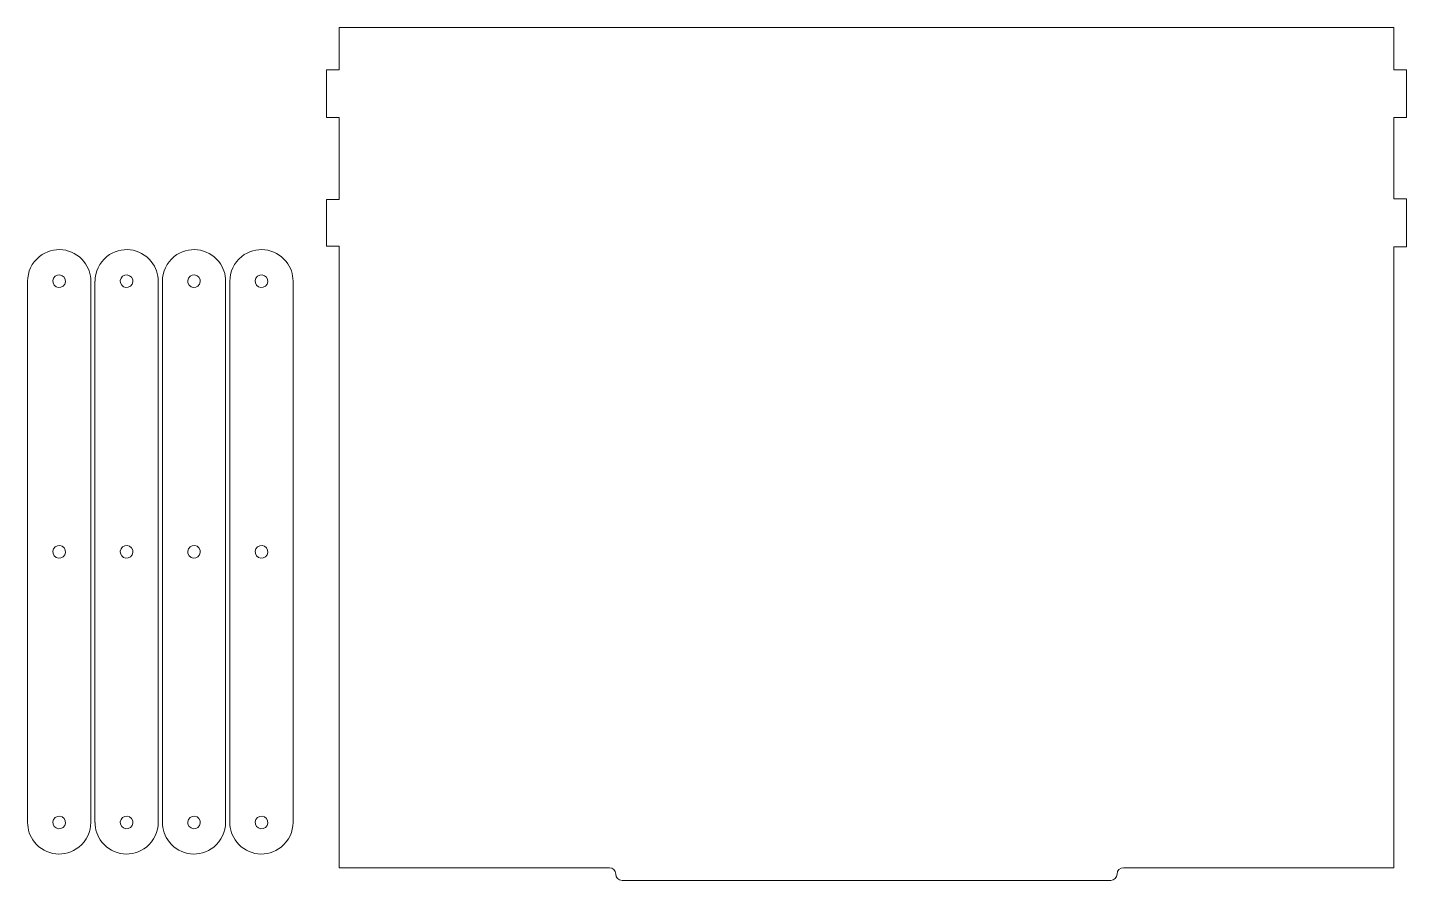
# Model space of a CAD drawing. Header units: centimetres. Extents: x -49.2 to 49.2, y -49.4 to 49.4.
# Drawn here: x 10.02 to 42.75, y -10.42 to 9.82 of the extents above; entities that cross this region are included whole.
import ezdxf

# ---------------------------------------------------------------- set-up
doc = ezdxf.new("R2010")
doc.units = ezdxf.units.CM
doc.header["$MEASUREMENT"] = 0
doc.layers.add('layer 1', color=7, linetype='Continuous')

msp = doc.modelspace()

# ---------------------------------------------------------------- linework, layer by layer
at = {"layer": 'layer 1', "color": 250, "lineweight": 18}
for points, knots in [([(17.41593, 8.93965), (17.41593, 8.93965), (17.41593, 8.82271), (17.41593, 8.82271), (17.41593, 8.82271), (17.41593, 8.82271), (17.11593, 8.82271), (17.11593, 8.82271), (17.11593, 8.82271), (17.11593, 8.82271), (17.11593, 7.6866), (17.11593, 7.6866), (17.11593, 7.6866), (17.11593, 7.6866), (17.41593, 7.6866), (17.41593, 7.6866), (17.41593, 7.6866), (17.41593, 7.6866), (17.41593, 5.74132), (17.41593, 5.74132), (17.41593, 5.74132), (17.41593, 5.74132), (17.11593, 5.74132), (17.11593, 5.74132), (17.11593, 5.74132), (17.11593, 5.74132), (17.11593, 4.63521), (17.11593, 4.63521), (17.11593, 4.63521), (17.11593, 4.63521), (17.41593, 4.63521), (17.41593, 4.63521), (17.41593, 4.63521), (17.41593, 4.63521), (17.41593, -10.11729), (17.41593, -10.11729), (17.41593, -10.11729), (17.41593, -10.11729), (23.83093, -10.11729), (23.83093, -10.11729), (23.83093, -10.11729), (23.91354, -10.11729), (23.98093, -10.18467), (23.98093, -10.26729), (23.98093, -10.26729), (23.98093, -10.26729), (23.98093, -10.26729), (23.98093, -10.26729), (23.98093, -10.26729), (23.98093, -10.34991), (24.04832, -10.41729), (24.13093, -10.41729), (24.13093, -10.41729), (24.13093, -10.41729), (35.73093, -10.41729), (35.73093, -10.41729), (35.73093, -10.41729), (35.81354, -10.41729), (35.88093, -10.34991), (35.88093, -10.26729), (35.88093, -10.26729), (35.88093, -10.26729), (35.88093, -10.26729), (35.88093, -10.26729), (35.88093, -10.26729), (35.88093, -10.18467), (35.94832, -10.11729), (36.03093, -10.11729), (36.03093, -10.11729), (36.03093, -10.11729), (42.44593, -10.11729), (42.44593, -10.11729), (42.44593, -10.11729), (42.44593, -10.11729), (42.44593, 4.62021), (42.44593, 4.62021), (42.44593, 4.62021), (42.44593, 4.62021), (42.74593, 4.62021), (42.74593, 4.62021), (42.74593, 4.62021), (42.74593, 4.62021), (42.74593, 5.75632), (42.74593, 5.75632), (42.74593, 5.75632), (42.74593, 5.75632), (42.44593, 5.75632), (42.44593, 5.75632), (42.44593, 5.75632), (42.44593, 5.75632), (42.44593, 7.6866), (42.44593, 7.6866), (42.44593, 7.6866), (42.44593, 7.6866), (42.74593, 7.6866), (42.74593, 7.6866), (42.74593, 7.6866), (42.74593, 7.6866), (42.74593, 8.82271), (42.74593, 8.82271), (42.74593, 8.82271), (42.74593, 8.82271), (42.44593, 8.82271), (42.44593, 8.82271), (42.44593, 8.82271), (42.44593, 8.82271), (42.44593, 9.82271), (42.44593, 9.82271), (42.44593, 9.82271), (42.44593, 9.82271), (17.41593, 9.82271), (17.41593, 9.82271), (17.41593, 9.82271), (17.41593, 9.82271), (17.41593, 8.93965), (17.41593, 8.93965)], [0, 0, 0, 0, 0.03333333, 0.03333333, 0.03333333, 0.03333333, 0.06666667, 0.06666667, 0.06666667, 0.06666667, 0.1, 0.1, 0.1, 0.1, 0.13333333, 0.13333333, 0.13333333, 0.13333333, 0.16666667, 0.16666667, 0.16666667, 0.16666667, 0.2, 0.2, 0.2, 0.2, 0.23333333, 0.23333333, 0.23333333, 0.23333333, 0.26666667, 0.26666667, 0.26666667, 0.26666667, 0.3, 0.3, 0.3, 0.3, 0.33333333, 0.33333333, 0.33333333, 0.33333333, 0.36666667, 0.36666667, 0.36666667, 0.36666667, 0.4, 0.4, 0.4, 0.4, 0.43333333, 0.43333333, 0.43333333, 0.43333333, 0.46666667, 0.46666667, 0.46666667, 0.46666667, 0.5, 0.5, 0.5, 0.5, 0.53333333, 0.53333333, 0.53333333, 0.53333333, 0.56666667, 0.56666667, 0.56666667, 0.56666667, 0.6, 0.6, 0.6, 0.6, 0.63333333, 0.63333333, 0.63333333, 0.63333333, 0.66666667, 0.66666667, 0.66666667, 0.66666667, 0.7, 0.7, 0.7, 0.7, 0.73333333, 0.73333333, 0.73333333, 0.73333333, 0.76666667, 0.76666667, 0.76666667, 0.76666667, 0.8, 0.8, 0.8, 0.8, 0.83333333, 0.83333333, 0.83333333, 0.83333333, 0.86666667, 0.86666667, 0.86666667, 0.86666667, 0.9, 0.9, 0.9, 0.9, 0.93333333, 0.93333333, 0.93333333, 0.93333333, 1, 1, 1, 1]), ([(11.52399, -9.04088), (11.52386, -9.26072), (11.42757, -9.47851), (11.24254, -9.62653), (11.24254, -9.62653), (10.9191, -9.88528), (10.44716, -9.83283), (10.18842, -9.50939), (10.18842, -9.50939), (10.07768, -9.37097), (10.02399, -9.20534), (10.0241, -9.04088), (10.0241, -9.04088), (10.0241, -9.04088), (10.02402, -9.04088), (10.02402, -9.04088), (10.02402, -9.04088), (10.02402, -9.04088), (10.02402, 3.80293), (10.02402, 3.80293), (10.02402, 3.80293), (10.02402, 3.80293), (10.02412, 3.80293), (10.02412, 3.80293), (10.02412, 3.80293), (10.02426, 4.02275), (10.12055, 4.24052), (10.30557, 4.38853), (10.30557, 4.38853), (10.62902, 4.64728), (11.10097, 4.59483), (11.35972, 4.27143), (11.35972, 4.27143), (11.47043, 4.133), (11.52412, 3.96739), (11.52402, 3.80293), (11.52402, 3.80293), (11.52402, 3.80293), (11.52402, -9.04088), (11.52402, -9.04088), (11.52402, -9.04088), (11.52402, -9.04088), (11.52399, -9.04088), (11.52399, -9.04088)], [0, 0, 0, 0, 0.08333333, 0.08333333, 0.08333333, 0.08333333, 0.16666667, 0.16666667, 0.16666667, 0.16666667, 0.25, 0.25, 0.25, 0.25, 0.33333333, 0.33333333, 0.33333333, 0.33333333, 0.41666667, 0.41666667, 0.41666667, 0.41666667, 0.5, 0.5, 0.5, 0.5, 0.58333333, 0.58333333, 0.58333333, 0.58333333, 0.66666667, 0.66666667, 0.66666667, 0.66666667, 0.75, 0.75, 0.75, 0.75, 0.83333333, 0.83333333, 0.83333333, 0.83333333, 1, 1, 1, 1]), ([(13.12399, -9.04088), (13.12386, -9.26072), (13.02757, -9.47851), (12.84254, -9.62653), (12.84254, -9.62653), (12.5191, -9.88528), (12.04716, -9.83283), (11.78842, -9.50939), (11.78842, -9.50939), (11.67768, -9.37097), (11.62399, -9.20534), (11.6241, -9.04088), (11.6241, -9.04088), (11.6241, -9.04088), (11.62402, -9.04088), (11.62402, -9.04088), (11.62402, -9.04088), (11.62402, -9.04088), (11.62402, 3.80293), (11.62402, 3.80293), (11.62402, 3.80293), (11.62402, 3.80293), (11.62412, 3.80293), (11.62412, 3.80293), (11.62412, 3.80293), (11.62426, 4.02275), (11.72055, 4.24052), (11.90557, 4.38853), (11.90557, 4.38853), (12.22902, 4.64728), (12.70097, 4.59483), (12.95972, 4.27143), (12.95972, 4.27143), (13.07043, 4.133), (13.12412, 3.96739), (13.12402, 3.80293), (13.12402, 3.80293), (13.12402, 3.80293), (13.12402, -9.04088), (13.12402, -9.04088), (13.12402, -9.04088), (13.12402, -9.04088), (13.12399, -9.04088), (13.12399, -9.04088)], [0, 0, 0, 0, 0.08333333, 0.08333333, 0.08333333, 0.08333333, 0.16666667, 0.16666667, 0.16666667, 0.16666667, 0.25, 0.25, 0.25, 0.25, 0.33333333, 0.33333333, 0.33333333, 0.33333333, 0.41666667, 0.41666667, 0.41666667, 0.41666667, 0.5, 0.5, 0.5, 0.5, 0.58333333, 0.58333333, 0.58333333, 0.58333333, 0.66666667, 0.66666667, 0.66666667, 0.66666667, 0.75, 0.75, 0.75, 0.75, 0.83333333, 0.83333333, 0.83333333, 0.83333333, 1, 1, 1, 1]), ([(14.72399, -9.04088), (14.72386, -9.26072), (14.62757, -9.47851), (14.44254, -9.62653), (14.44254, -9.62653), (14.1191, -9.88528), (13.64716, -9.83283), (13.38842, -9.50939), (13.38842, -9.50939), (13.27768, -9.37097), (13.22399, -9.20534), (13.2241, -9.04088), (13.2241, -9.04088), (13.2241, -9.04088), (13.22402, -9.04088), (13.22402, -9.04088), (13.22402, -9.04088), (13.22402, -9.04088), (13.22402, 3.80293), (13.22402, 3.80293), (13.22402, 3.80293), (13.22402, 3.80293), (13.22412, 3.80293), (13.22412, 3.80293), (13.22412, 3.80293), (13.22426, 4.02275), (13.32055, 4.24052), (13.50557, 4.38853), (13.50557, 4.38853), (13.82902, 4.64728), (14.30097, 4.59483), (14.55972, 4.27143), (14.55972, 4.27143), (14.67043, 4.133), (14.72412, 3.96739), (14.72402, 3.80293), (14.72402, 3.80293), (14.72402, 3.80293), (14.72402, -9.04088), (14.72402, -9.04088), (14.72402, -9.04088), (14.72402, -9.04088), (14.72399, -9.04088), (14.72399, -9.04088)], [0, 0, 0, 0, 0.08333333, 0.08333333, 0.08333333, 0.08333333, 0.16666667, 0.16666667, 0.16666667, 0.16666667, 0.25, 0.25, 0.25, 0.25, 0.33333333, 0.33333333, 0.33333333, 0.33333333, 0.41666667, 0.41666667, 0.41666667, 0.41666667, 0.5, 0.5, 0.5, 0.5, 0.58333333, 0.58333333, 0.58333333, 0.58333333, 0.66666667, 0.66666667, 0.66666667, 0.66666667, 0.75, 0.75, 0.75, 0.75, 0.83333333, 0.83333333, 0.83333333, 0.83333333, 1, 1, 1, 1]), ([(16.32399, -9.04088), (16.32386, -9.26072), (16.22757, -9.47851), (16.04254, -9.62653), (16.04254, -9.62653), (15.7191, -9.88528), (15.24716, -9.83283), (14.98842, -9.50939), (14.98842, -9.50939), (14.87768, -9.37097), (14.82399, -9.20534), (14.8241, -9.04088), (14.8241, -9.04088), (14.8241, -9.04088), (14.82402, -9.04088), (14.82402, -9.04088), (14.82402, -9.04088), (14.82402, -9.04088), (14.82402, 3.80293), (14.82402, 3.80293), (14.82402, 3.80293), (14.82402, 3.80293), (14.82412, 3.80293), (14.82412, 3.80293), (14.82412, 3.80293), (14.82426, 4.02275), (14.92055, 4.24052), (15.10557, 4.38853), (15.10557, 4.38853), (15.42902, 4.64728), (15.90097, 4.59483), (16.15972, 4.27143), (16.15972, 4.27143), (16.27043, 4.133), (16.32412, 3.96739), (16.32402, 3.80293), (16.32402, 3.80293), (16.32402, 3.80293), (16.32402, -9.04088), (16.32402, -9.04088), (16.32402, -9.04088), (16.32402, -9.04088), (16.32399, -9.04088), (16.32399, -9.04088)], [0, 0, 0, 0, 0.08333333, 0.08333333, 0.08333333, 0.08333333, 0.16666667, 0.16666667, 0.16666667, 0.16666667, 0.25, 0.25, 0.25, 0.25, 0.33333333, 0.33333333, 0.33333333, 0.33333333, 0.41666667, 0.41666667, 0.41666667, 0.41666667, 0.5, 0.5, 0.5, 0.5, 0.58333333, 0.58333333, 0.58333333, 0.58333333, 0.66666667, 0.66666667, 0.66666667, 0.66666667, 0.75, 0.75, 0.75, 0.75, 0.83333333, 0.83333333, 0.83333333, 0.83333333, 1, 1, 1, 1]), ([(10.8912, 3.89663), (10.94294, 3.83194), (10.93246, 3.73756), (10.86777, 3.68581), (10.86777, 3.68581), (10.80308, 3.63406), (10.70869, 3.64455), (10.65694, 3.70923), (10.65694, 3.70923), (10.6052, 3.77392), (10.61568, 3.8683), (10.68037, 3.92005), (10.68037, 3.92005), (10.74506, 3.9718), (10.83945, 3.96131), (10.8912, 3.89663)], [0, 0, 0, 0, 0.2, 0.2, 0.2, 0.2, 0.4, 0.4, 0.4, 0.4, 0.6, 0.6, 0.6, 0.6, 1, 1, 1, 1]), ([(12.4912, 3.89663), (12.54294, 3.83194), (12.53246, 3.73756), (12.46777, 3.68581), (12.46777, 3.68581), (12.40308, 3.63406), (12.30869, 3.64455), (12.25694, 3.70923), (12.25694, 3.70923), (12.2052, 3.77392), (12.21568, 3.8683), (12.28037, 3.92005), (12.28037, 3.92005), (12.34506, 3.9718), (12.43945, 3.96131), (12.4912, 3.89663)], [0, 0, 0, 0, 0.2, 0.2, 0.2, 0.2, 0.4, 0.4, 0.4, 0.4, 0.6, 0.6, 0.6, 0.6, 1, 1, 1, 1]), ([(14.0912, 3.89663), (14.14294, 3.83194), (14.13246, 3.73756), (14.06777, 3.68581), (14.06777, 3.68581), (14.00308, 3.63406), (13.90869, 3.64455), (13.85694, 3.70923), (13.85694, 3.70923), (13.8052, 3.77392), (13.81568, 3.8683), (13.88037, 3.92005), (13.88037, 3.92005), (13.94506, 3.9718), (14.03945, 3.96131), (14.0912, 3.89663)], [0, 0, 0, 0, 0.2, 0.2, 0.2, 0.2, 0.4, 0.4, 0.4, 0.4, 0.6, 0.6, 0.6, 0.6, 1, 1, 1, 1]), ([(15.6912, 3.89663), (15.74294, 3.83194), (15.73246, 3.73756), (15.66777, 3.68581), (15.66777, 3.68581), (15.60308, 3.63406), (15.50869, 3.64455), (15.45694, 3.70923), (15.45694, 3.70923), (15.4052, 3.77392), (15.41568, 3.8683), (15.48037, 3.92005), (15.48037, 3.92005), (15.54506, 3.9718), (15.63945, 3.96131), (15.6912, 3.89663)], [0, 0, 0, 0, 0.2, 0.2, 0.2, 0.2, 0.4, 0.4, 0.4, 0.4, 0.6, 0.6, 0.6, 0.6, 1, 1, 1, 1]), ([(10.89118, -2.52527), (10.94294, -2.58996), (10.93244, -2.68435), (10.86777, -2.7361), (10.86777, -2.7361), (10.80308, -2.78784), (10.7087, -2.77735), (10.65695, -2.71268), (10.65695, -2.71268), (10.6052, -2.64799), (10.61569, -2.5536), (10.68037, -2.50186), (10.68037, -2.50186), (10.74506, -2.45011), (10.83943, -2.4606), (10.89118, -2.52527)], [0, 0, 0, 0, 0.2, 0.2, 0.2, 0.2, 0.4, 0.4, 0.4, 0.4, 0.6, 0.6, 0.6, 0.6, 1, 1, 1, 1]), ([(12.49118, -2.52527), (12.54294, -2.58996), (12.53244, -2.68435), (12.46777, -2.7361), (12.46777, -2.7361), (12.40308, -2.78784), (12.3087, -2.77735), (12.25695, -2.71268), (12.25695, -2.71268), (12.2052, -2.64799), (12.21569, -2.5536), (12.28037, -2.50186), (12.28037, -2.50186), (12.34506, -2.45011), (12.43943, -2.4606), (12.49118, -2.52527)], [0, 0, 0, 0, 0.2, 0.2, 0.2, 0.2, 0.4, 0.4, 0.4, 0.4, 0.6, 0.6, 0.6, 0.6, 1, 1, 1, 1]), ([(14.09118, -2.52527), (14.14294, -2.58996), (14.13244, -2.68435), (14.06777, -2.7361), (14.06777, -2.7361), (14.00308, -2.78784), (13.9087, -2.77735), (13.85695, -2.71268), (13.85695, -2.71268), (13.8052, -2.64799), (13.81569, -2.5536), (13.88037, -2.50186), (13.88037, -2.50186), (13.94506, -2.45011), (14.03943, -2.4606), (14.09118, -2.52527)], [0, 0, 0, 0, 0.2, 0.2, 0.2, 0.2, 0.4, 0.4, 0.4, 0.4, 0.6, 0.6, 0.6, 0.6, 1, 1, 1, 1]), ([(15.69118, -2.52527), (15.74294, -2.58996), (15.73244, -2.68435), (15.66777, -2.7361), (15.66777, -2.7361), (15.60308, -2.78784), (15.5087, -2.77735), (15.45695, -2.71268), (15.45695, -2.71268), (15.4052, -2.64799), (15.41569, -2.5536), (15.48037, -2.50186), (15.48037, -2.50186), (15.54506, -2.45011), (15.63943, -2.4606), (15.69118, -2.52527)], [0, 0, 0, 0, 0.2, 0.2, 0.2, 0.2, 0.4, 0.4, 0.4, 0.4, 0.6, 0.6, 0.6, 0.6, 1, 1, 1, 1]), ([(10.8912, -8.94718), (10.94294, -9.01188), (10.93245, -9.10626), (10.86776, -9.15801), (10.86776, -9.15801), (10.80308, -9.20976), (10.70869, -9.19928), (10.65693, -9.13458), (10.65693, -9.13458), (10.60518, -9.06989), (10.61568, -8.9755), (10.68036, -8.92376), (10.68036, -8.92376), (10.74506, -8.872), (10.83944, -8.88249), (10.8912, -8.94718)], [0, 0, 0, 0, 0.2, 0.2, 0.2, 0.2, 0.4, 0.4, 0.4, 0.4, 0.6, 0.6, 0.6, 0.6, 1, 1, 1, 1]), ([(12.4912, -8.94718), (12.54294, -9.01188), (12.53245, -9.10626), (12.46776, -9.15801), (12.46776, -9.15801), (12.40308, -9.20976), (12.30869, -9.19928), (12.25693, -9.13458), (12.25693, -9.13458), (12.20518, -9.06989), (12.21568, -8.9755), (12.28036, -8.92376), (12.28036, -8.92376), (12.34506, -8.872), (12.43944, -8.88249), (12.4912, -8.94718)], [0, 0, 0, 0, 0.2, 0.2, 0.2, 0.2, 0.4, 0.4, 0.4, 0.4, 0.6, 0.6, 0.6, 0.6, 1, 1, 1, 1]), ([(14.0912, -8.94718), (14.14294, -9.01188), (14.13245, -9.10626), (14.06776, -9.15801), (14.06776, -9.15801), (14.00308, -9.20976), (13.90869, -9.19928), (13.85693, -9.13458), (13.85693, -9.13458), (13.80518, -9.06989), (13.81568, -8.9755), (13.88036, -8.92376), (13.88036, -8.92376), (13.94506, -8.872), (14.03944, -8.88249), (14.0912, -8.94718)], [0, 0, 0, 0, 0.2, 0.2, 0.2, 0.2, 0.4, 0.4, 0.4, 0.4, 0.6, 0.6, 0.6, 0.6, 1, 1, 1, 1]), ([(15.6912, -8.94718), (15.74294, -9.01188), (15.73245, -9.10626), (15.66776, -9.15801), (15.66776, -9.15801), (15.60308, -9.20976), (15.50869, -9.19928), (15.45693, -9.13458), (15.45693, -9.13458), (15.40518, -9.06989), (15.41568, -8.9755), (15.48036, -8.92376), (15.48036, -8.92376), (15.54506, -8.872), (15.63944, -8.88249), (15.6912, -8.94718)], [0, 0, 0, 0, 0.2, 0.2, 0.2, 0.2, 0.4, 0.4, 0.4, 0.4, 0.6, 0.6, 0.6, 0.6, 1, 1, 1, 1])]:
    msp.add_open_spline(points, degree=3, knots=knots, dxfattribs=at)

doc.saveas('drawing.dxf')
